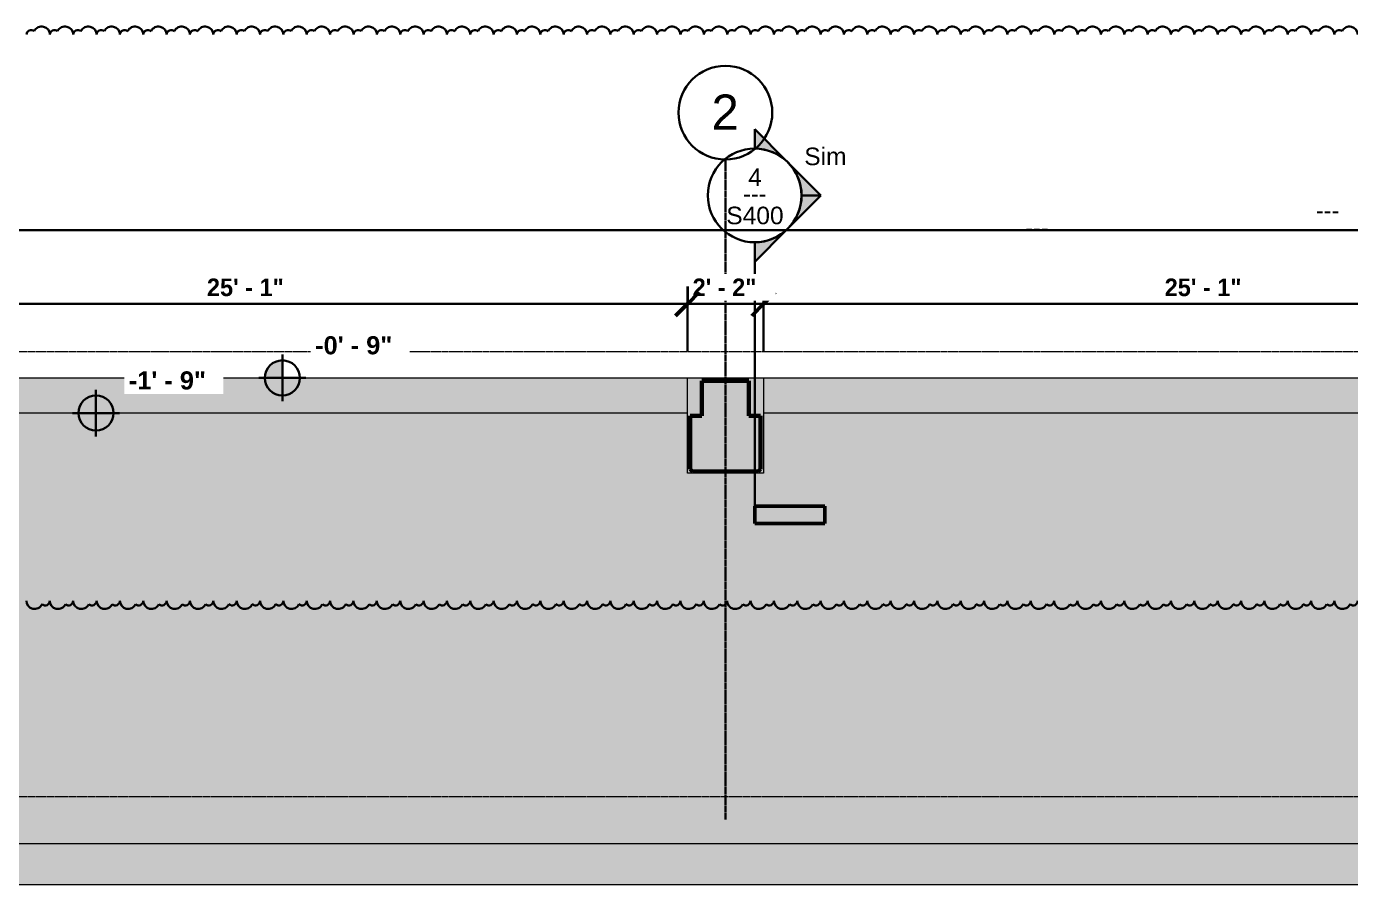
# Model space of a CAD drawing. Header units: inches. Extents: x -3929 to 6224, y -260 to 143.
# Drawn here: x 2316.2 to 2768.3, y -182 to 111 of the extents above; entities that cross this region are included whole.
import ezdxf

# ---------------------------------------------------------------- set-up
doc = ezdxf.new("R2010")
doc.units = ezdxf.units.IN
doc.header["$MEASUREMENT"] = 0
doc.linetypes.add('Grid Line 1_2_', pattern=[0.875, 0.5, -0.125, 0.125, -0.125])
for name, color, linetype, lineweight in [('A-ANNO-DIMS', 211, 'Continuous', 9), ('A-ANNO-DIMS-64', 211, 'Continuous', 9), ('A-ANNO-SYMB', 150, 'Continuous', 9), ('A-FLOR-LEVL', 51, 'Continuous', 9), ('A-WALL-PATT', 111, 'Continuous', 60), ('G-ANNO-DIMS', 111, 'Continuous', 9), ('G-ANNO-REVC', 71, 'Continuous', 30), ('G-ANNO-SYMB', 111, 'Continuous', 30), ('S-BEAM', 12, 'Continuous', 9), ('S-FNDN', 32, 'Continuous', 18), ('S-GRID', 1, 'Continuous', 9), ('S-GRID-IDEN', 1, 'Continuous', 30)]:
    doc.layers.add(name, color=color, linetype=linetype, lineweight=lineweight)
doc.styles.add('Arial', font='arial.ttf', dxfattribs={"height": 12})
doc.styles.add('Arial_2', font='arial.ttf', dxfattribs={"height": 6})
doc.styles.add('Arial_B', font='arialbd.ttf', dxfattribs={"height": 6.190476})
doc.styles.add('Century Gothic_1', font='', dxfattribs={"height": 6})
doc.styles.add('Century Gothic_B', font='', dxfattribs={"height": 6})
doc.styles.get('Century Gothic_1').set_extended_font_data('Century Gothic')
doc.styles.get('Century Gothic_B').set_extended_font_data('Century Gothic', bold=True)
doc.dimstyles.new('OD__1_16__Tol__', dxfattribs={"dimscale": 12, "dimtxt": 6.26501, "dimasz": 0.666667, "dimexe": 0.5, "dimexo": 0.333333, "dimgap": 0.083333, "dimtad": 1, "dimdec": 4, "dimrnd": 0.0625, "dimzin": 3, "dimdsep": 46, "dimlunit": 4, "dimtxsty": 'Century Gothic_B', "dimblk1": 'OBLIQUE', "dimblk2": 'OBLIQUE', "dimsah": 1, "dimcen": 0.09, "dimdle": 0.5, "dimazin": 0, "dimtfac": 1, "dimtdec": 4, "dimtix": 1, "dimtmove": 0, "dimatfit": 3, "dimfxl": 1, "dimtvp": 1, "dimtfill": 1, "dimfrac": 2, "dimtolj": 1, "dimtzin": 0, "dimlwd": 30, "dimlwe": 30, "dimarcsym": 2})
doc.dimstyles.new('OD__1_4__Tol__', dxfattribs={"dimscale": 12, "dimtxt": 6.26501, "dimasz": 0.666667, "dimexe": 0.5, "dimexo": 0.333333, "dimgap": 0.083333, "dimtad": 1, "dimrnd": 0.25, "dimzin": 1, "dimdsep": 46, "dimlunit": 4, "dimtxsty": 'Century Gothic_B', "dimblk1": 'OBLIQUE', "dimblk2": 'OBLIQUE', "dimsah": 1, "dimcen": 0.09, "dimdle": 0.5, "dimazin": 0, "dimtfac": 1, "dimtdec": 4, "dimtix": 1, "dimtmove": 0, "dimatfit": 3, "dimfxl": 1, "dimtvp": 1, "dimtfill": 1, "dimfrac": 2, "dimtolj": 1, "dimtzin": 0, "dimlwd": 30, "dimlwe": 30, "dimarcsym": 2})
pattern_1 = [(50, (2855.186, 0), (18.36206, -1.60683), [1.92, -21.12]), (355, (2855.186, 0), (-3.55226, 19.25587), [1.536, -16.896]), (100.451, (2856.716, -0.134), (14.81021, 17.64929), [1.632, -17.949]), (46.184, (2855.186, 5.12), (27.32125, -4.2376), [2.88, -31.68]), (96.636, (2857.463, 4.767), (23.92754, 24.93717), [2.448, -26.924]), (351.184, (2855.186, 5.12), (23.92765, 24.9374), [2.304, -25.344]), (21, (2857.746, 3.84), (15.28081, -10.30746), [1.92, -21.12]), (326, (2857.746, 3.84), (6.22856, 18.56374), [1.536, -16.896]), (71.451, (2859.02, 2.981), (21.50985, 8.25628), [1.632, -17.949]), (37.5, (2855.1855, 0), (0.311095, 8.522537), [0.845, -15.846, 0.845, -16.307, -16.96]), (37.5, (2855.1855, 0), (0.311095, 8.522537), [-33.843, 0.845, -16.115]), (7.5, (2855.1855, 0), (6.734636, 10.09743), [0.845, -8.934, 0.845, -15.462, -6.464]), (7.5, (2855.1855, 0), (6.734636, 10.09743), [-26.086, 0.845, -5.619]), (327.5, (2849.4775, 0), (13.666107, -0.577186), [0.845, -5.555, 0.845, -19.123, -26.496]), (327.5, (2849.4775, 0), (13.666107, -0.577186), [-26.368, 0.845, -25.651]), (317.5, (2846.918, 0), (14.92985, 2.56286), [0.845, -7.475, 0.845, -12.416, -18.816]), (317.5, (2846.918, 0), (14.92985, 2.56286), [-21.581, 0.845, -17.971])]

# ---------------------------------------------------------------- blocks, each defined once
blk = doc.blocks.new('Grid - Grid Head - Circle-1738874-ELEVATION - WEST FOUNDATION WALL')
at = {"layer": 'S-GRID-IDEN'}
for start, end in [(0, 180), (180, 360)]:
    blk.add_arc((3481.32, 81.57), 16, start, end, dxfattribs=at)
blk = doc.blocks.new('DIMBLOCK44-ELEVATION - WEST FOUNDATION WALL')
at = {"layer": 'A-ANNO-DIMS-64', "lineweight": 30}
for p, q in [((1343.86, -5), (1343.86, 47.42)), ((3229.86, -17), (3229.86, 47.42)), ((3235.86, 41.42), (1337.86, 41.42)), ((1343.86, 41.42), (1343.86, -5)), ((3229.86, 41.42), (3229.86, -17))]:
    blk.add_line(p, q, dxfattribs=at)
at = {"layer": 'A-ANNO-DIMS-64', "lineweight": 50}
for p, q in [((1343.86, 41.42), (1347.86, 45.42)), ((3229.86, 41.42), (3233.86, 45.42)), ((1343.86, 41.42), (1339.86, 37.42)), ((3229.86, 41.42), (3225.86, 37.42))]:
    blk.add_line(p, q, dxfattribs=at)
at = {"layer": 'A-ANNO-DIMS-64', "color": 0, "lineweight": 30, "insert": (2271, 50.11), "char_height": 6, "width": 38.0674, "attachment_point": 1, "line_spacing_factor": 0.984502, "style": 'Century Gothic_B', "bg_fill": 3, "box_fill_scale": 1.25, "bg_fill_color": 256, "bg_fill_true_color": 13158600, "bg_fill_transparency": 0}
blk.add_mtext('157\' - 2"', dxfattribs=at)
blk = doc.blocks.new('_Oblique')
at = {"color": 0, "linetype": 'ByBlock', "lineweight": -2}
blk.add_line((-0.5, -0.5), (0.5, 0.5), dxfattribs=at)
blk = doc.blocks.new('DIMBLOCK53-ELEVATION - WEST FOUNDATION WALL')
at = {"layer": 'A-ANNO-DIMS-64', "lineweight": 30}
for p, q in [((1343.86, -5), (1343.86, 22.23)), ((3229.86, -17), (3229.86, 22.23)), ((3235.86, 16.23), (1337.86, 16.23)), ((1343.86, 16.23), (1343.86, -5)), ((3229.86, 16.23), (3229.86, -17))]:
    blk.add_line(p, q, dxfattribs=at)
at = {"layer": 'A-ANNO-DIMS-64', "lineweight": 50}
for p, q in [((1343.86, 16.23), (1347.86, 20.23)), ((3229.86, 16.23), (3233.86, 20.23)), ((1343.86, 16.23), (1339.86, 12.23)), ((3229.86, 16.23), (3225.86, 12.23))]:
    blk.add_line(p, q, dxfattribs=at)
at = {"layer": 'A-ANNO-DIMS-64', "color": 0, "lineweight": 30, "insert": (2271, 24.92), "char_height": 6, "width": 38.0674, "attachment_point": 1, "line_spacing_factor": 0.984502, "style": 'Century Gothic_B', "bg_fill": 3, "box_fill_scale": 1.25, "bg_fill_color": 256, "bg_fill_true_color": 13158600, "bg_fill_transparency": 0}
blk.add_mtext('157\' - 2"', dxfattribs=at)
blk = doc.blocks.new('Detail View - 3_32_ x 3_8_-1738294-ELEVATION - WEST FOUNDATION WALL')
at = {"layer": 'G-ANNO-SYMB', "lineweight": 9}
blk.add_hatch(color=256, dxfattribs=at).paths.add_polyline_path([(3516.32, -52.77), (3492.32, -52.77), (3492.32, -58.77), (3516.32, -58.77)], flags=0)
at = {"layer": 'G-ANNO-SYMB', "lineweight": 50}
for p, q in [((3492.32, -58.77), (3492.32, -52.77)), ((3492.32, -52.77), (3516.32, -52.77)), ((3516.32, -52.77), (3516.32, -58.77)), ((3516.32, -58.77), (3492.32, -58.77))]:
    blk.add_line(p, q, dxfattribs=at)
blk = doc.blocks.new('Detail View - Section Head - Filled-1738293-ELEVATION - WEST FOUNDATION WALL')
at = {"layer": 'G-ANNO-SYMB', "lineweight": 9}
h = blk.add_hatch(color=256, dxfattribs=at)
edge = h.paths.add_edge_path(flags=0)
edge.add_arc((3492.32, 53.28), 16.02, 47.9216, 90)
edge.add_line((3492.32, 69.3), (3492.32, 75.91))
edge.add_line((3492.32, 75.91), (3503.06, 65.17))
h = blk.add_hatch(color=256, dxfattribs=at)
edge = h.paths.add_edge_path(flags=0)
edge.add_line((3503.64, 64.59), (3514.95, 53.28))
edge.add_line((3514.95, 53.28), (3508.32, 53.28))
edge.add_arc((3492.32, 53.28), 16, 360, 405)
h = blk.add_hatch(color=256, dxfattribs=at)
edge = h.paths.add_edge_path(flags=0)
edge.add_arc((3492.32, 53.28), 16, 315, 360)
edge.add_line((3508.32, 53.28), (3514.95, 53.28))
edge.add_line((3514.95, 53.28), (3503.64, 41.97))
h = blk.add_hatch(color=256, dxfattribs=at)
edge = h.paths.add_edge_path(flags=0)
edge.add_line((3503.06, 41.39), (3492.32, 30.65))
edge.add_line((3492.32, 30.65), (3492.32, 37.26))
edge.add_arc((3492.32, 53.28), 16.02, 270, 312.0784)
at = {"layer": 'G-ANNO-SYMB'}
for p, q in [((3503.06, 65.17), (3492.32, 75.91)), ((3492.32, 75.91), (3492.32, 69.3)), ((3514.95, 53.28), (3503.64, 64.59)), ((3503.64, 41.97), (3514.95, 53.28)), ((3508.32, 53.28), (3514.95, 53.28)), ((3514.95, 53.28), (3508.32, 53.28)), ((3492.32, 30.65), (3503.06, 41.39)), ((3492.32, 37.26), (3492.32, 30.65))]:
    blk.add_line(p, q, dxfattribs=at)
for centre, radius, start, end in [((3492.32, 53.3), 16, 90, 270), ((3492.32, 53.3), 16, 270, 90), ((3492.32, 53.28), 16.02, 47.9216, 90), ((3492.32, 53.28), 16, 360, 45), ((3492.32, 53.28), 16, 315, 360), ((3492.32, 53.28), 16.02, 270, 312.0784)]:
    blk.add_arc(centre, radius, start, end, dxfattribs=at)
blk = doc.blocks.new('Detail View - Callout Head-1738297-ELEVATION - WEST FOUNDATION WALL')
at = {"layer": 'A-ANNO-SYMB', "lineweight": 30}
for start, end in [(0, 180), (180, 360)]:
    blk.add_arc((2599.4, 41.56), 16, start, end, dxfattribs=at)
at = {"layer": 'A-ANNO-SYMB', "insert": (3256.67, 45.31), "char_height": 6, "width": 10.302, "attachment_point": 1, "style": 'Century Gothic_1'}
blk.add_mtext('---', dxfattribs=at)
blk = doc.blocks.new('DIMBLOCK56-ELEVATION - WEST FOUNDATION WALL')
at = {"layer": 'A-ANNO-DIMS-64', "lineweight": 30}
for p, q in [((2567.86, 0), (2567.86, 22.23)), ((2868.86, 0), (2868.86, 22.23)), ((2868.86, 16.23), (2567.86, 16.23)), ((2567.86, 16.23), (2567.86, 0)), ((2868.86, 16.23), (2868.86, 0))]:
    blk.add_line(p, q, dxfattribs=at)
at = {"layer": 'A-ANNO-DIMS-64', "lineweight": 50}
for p, q in [((2567.86, 16.23), (2571.86, 20.23)), ((2868.86, 16.23), (2872.86, 20.23)), ((2567.86, 16.23), (2563.86, 12.23)), ((2868.86, 16.23), (2864.86, 12.23))]:
    blk.add_line(p, q, dxfattribs=at)
at = {"layer": 'A-ANNO-DIMS-64', "color": 0, "lineweight": 30, "insert": (2704.84, 24.92), "char_height": 6, "width": 32.4587, "attachment_point": 1, "line_spacing_factor": 0.984502, "style": 'Century Gothic_B', "bg_fill": 3, "box_fill_scale": 1.25, "bg_fill_color": 256, "bg_fill_true_color": 13158600, "bg_fill_transparency": 0}
blk.add_mtext('25\' - 1"', dxfattribs=at)
blk = doc.blocks.new('DIMBLOCK57-ELEVATION - WEST FOUNDATION WALL')
at = {"layer": 'A-ANNO-DIMS-64', "lineweight": 30}
for p, q in [((2541.86, 0), (2541.86, 22.23)), ((2567.86, 0), (2567.86, 22.23)), ((2567.86, 16.23), (2541.86, 16.23)), ((2541.86, 16.23), (2541.86, 0)), ((2567.86, 16.23), (2567.86, 0))]:
    blk.add_line(p, q, dxfattribs=at)
at = {"layer": 'A-ANNO-DIMS-64', "lineweight": 50}
for p, q in [((2541.86, 16.23), (2545.86, 20.23)), ((2567.86, 16.23), (2571.86, 20.23)), ((2541.86, 16.23), (2537.86, 12.23)), ((2567.86, 16.23), (2563.86, 12.23))]:
    blk.add_line(p, q, dxfattribs=at)
at = {"layer": 'A-ANNO-DIMS-64', "color": 0, "lineweight": 30, "insert": (2543.67, 24.92), "char_height": 6, "width": 26.85, "attachment_point": 1, "line_spacing_factor": 0.984502, "style": 'Century Gothic_B', "bg_fill": 3, "box_fill_scale": 1.25, "bg_fill_color": 256, "bg_fill_true_color": 13158600, "bg_fill_transparency": 0}
blk.add_mtext('2\' - 2"', dxfattribs=at)
blk = doc.blocks.new('DIMBLOCK58-ELEVATION - WEST FOUNDATION WALL')
at = {"layer": 'A-ANNO-DIMS-64', "lineweight": 30}
for p, q in [((2240.86, 0), (2240.86, 22.23)), ((2541.86, 0), (2541.86, 22.23)), ((2541.86, 16.23), (2240.86, 16.23)), ((2240.86, 16.23), (2240.86, 0)), ((2541.86, 16.23), (2541.86, 0))]:
    blk.add_line(p, q, dxfattribs=at)
at = {"layer": 'A-ANNO-DIMS-64', "lineweight": 50}
for p, q in [((2240.86, 16.23), (2244.86, 20.23)), ((2541.86, 16.23), (2545.86, 20.23)), ((2240.86, 16.23), (2236.86, 12.23)), ((2541.86, 16.23), (2537.86, 12.23))]:
    blk.add_line(p, q, dxfattribs=at)
at = {"layer": 'A-ANNO-DIMS-64', "color": 0, "lineweight": 30, "insert": (2377.84, 24.92), "char_height": 6, "width": 32.4587, "attachment_point": 1, "line_spacing_factor": 0.984502, "style": 'Century Gothic_B', "bg_fill": 3, "box_fill_scale": 1.25, "bg_fill_color": 256, "bg_fill_true_color": 13158600, "bg_fill_transparency": 0}
blk.add_mtext('25\' - 1"', dxfattribs=at)
blk = doc.blocks.new('Spot Elevations - Spot Elevation - Target Filled-1738873-ELEVATION - WEST FOUNDATION WALL')
at = {"layer": 'G-ANNO-DIMS'}
h = blk.add_hatch(color=256, dxfattribs=at)
edge = h.paths.add_edge_path(flags=0)
edge.add_line((2769.67, -71), (2763.67, -71))
edge.add_arc((2769.67, -71), 6, 90, 180, ccw=False)
edge.add_line((2769.67, -65), (2769.67, -71))
h = blk.add_hatch(color=256, dxfattribs=at)
edge = h.paths.add_edge_path(flags=0)
edge.add_line((2769.67, -71), (2775.67, -71))
edge.add_arc((2769.67, -71), 6, 270, 360, ccw=False)
edge.add_line((2769.67, -77), (2769.67, -71))
at = {"layer": 'G-ANNO-DIMS', "lineweight": 30}
for p, q in [((2769.67, -63.04), (2769.67, -79)), ((2769.67, -71), (2769.67, -65)), ((2777.67, -71), (2761.67, -71)), ((2763.67, -71), (2769.67, -71)), ((2769.67, -71), (2769.67, -77)), ((2775.67, -71), (2769.67, -71))]:
    blk.add_line(p, q, dxfattribs=at)
blk.add_circle((2769.67, -71), 6, dxfattribs=at)
for start, end in [(90, 180), (270, 360)]:
    blk.add_arc((2769.67, -71), 6, start, end, dxfattribs=at)
blk = doc.blocks.new('Family - ___-1982267-ELEVATION - WEST FOUNDATION WALL')
at = {"layer": 'G-ANNO-REVC'}
for centre, radius, start, end in [((2917.28, 108.2), 1.59, 48.1897, 180), ((2920.87, 108.2), 2.79, 0, 154.7912), ((2925.25, 108.2), 1.59, 48.1897, 180), ((2928.84, 108.2), 2.79, 0, 154.7912), ((2933.23, 108.2), 1.59, 48.1897, 180), ((2936.82, 108.2), 2.79, 0, 154.7912), ((2941.2, 108.2), 1.59, 48.1897, 180), ((2944.79, 108.2), 2.79, 0, 154.7912), ((2949.18, 108.2), 1.59, 48.1897, 180), ((2952.77, 108.2), 2.79, 0, 154.7912), ((2957.15, 108.2), 1.59, 48.1897, 180), ((2960.74, 108.2), 2.79, 0, 154.7912), ((2965.13, 108.2), 1.59, 48.1897, 180), ((2968.71, 108.2), 2.79, 0, 154.7912), ((2973.1, 108.2), 1.59, 48.1897, 180), ((2976.69, 108.2), 2.79, 0, 154.7912), ((2981.07, 108.2), 1.59, 48.1897, 180), ((2984.66, 108.2), 2.79, 0, 154.7912), ((2989.05, 108.2), 1.59, 48.1897, 180), ((2992.64, 108.2), 2.79, 0, 154.7912), ((2997.02, 108.2), 1.59, 48.1897, 180), ((3000.61, 108.2), 2.79, 0, 154.7912), ((3005, 108.2), 1.59, 48.1897, 180), ((3008.59, 108.2), 2.79, 0, 154.7912), ((3012.97, 108.2), 1.59, 48.1897, 180), ((3016.56, 108.2), 2.79, 0, 154.7912), ((3020.95, 108.2), 1.59, 48.1897, 180), ((3024.54, 108.2), 2.79, 0, 154.7912), ((3028.92, 108.2), 1.59, 48.1897, 180), ((3032.51, 108.2), 2.79, 0, 154.7912), ((3036.9, 108.2), 1.59, 48.1897, 180), ((3040.49, 108.2), 2.79, 0, 154.7912), ((3044.87, 108.2), 1.59, 48.1897, 180), ((3048.46, 108.2), 2.79, 0, 154.7912), ((3052.85, 108.2), 1.59, 48.1897, 180), ((3056.43, 108.2), 2.79, 0, 154.7912), ((3060.82, 108.2), 1.59, 48.1897, 180), ((3064.41, 108.2), 2.79, 0, 154.7912), ((3068.8, 108.2), 1.59, 48.1897, 180), ((3072.38, 108.2), 2.79, 0, 154.7912), ((3076.77, 108.2), 1.59, 48.1897, 180), ((3080.36, 108.2), 2.79, 0, 154.7912), ((3084.74, 108.2), 1.59, 48.1897, 180), ((3088.33, 108.2), 2.79, 0, 154.7912), ((3092.72, 108.2), 1.59, 48.1897, 180), ((3096.31, 108.2), 2.79, 0, 154.7912), ((3100.69, 108.2), 1.59, 48.1897, 180), ((3104.28, 108.2), 2.79, 0, 154.7912), ((3108.67, 108.2), 1.59, 48.1897, 180), ((3112.26, 108.2), 2.79, 0, 154.7912), ((3116.64, 108.2), 1.59, 48.1897, 180), ((3120.23, 108.2), 2.79, 0, 154.7912), ((3124.62, 108.2), 1.59, 48.1897, 180), ((3128.21, 108.2), 2.79, 0, 154.7912), ((3132.59, 108.2), 1.59, 48.1897, 180), ((3136.18, 108.2), 2.79, 0, 154.7912), ((3140.57, 108.2), 1.59, 48.1897, 180), ((3144.16, 108.2), 2.79, 0, 154.7912), ((3148.54, 108.2), 1.59, 48.1897, 180), ((3152.13, 108.2), 2.79, 0, 154.7912), ((3156.52, 108.2), 1.59, 48.1897, 180), ((3160.1, 108.2), 2.79, 0, 154.7912), ((3164.49, 108.2), 1.59, 48.1897, 180), ((3168.08, 108.2), 2.79, 0, 154.7912), ((3172.46, 108.2), 1.59, 48.1897, 180), ((3176.05, 108.2), 2.79, 0, 154.7912), ((3180.44, 108.2), 1.59, 48.1897, 180), ((3184.03, 108.2), 2.79, 0, 154.7912), ((3188.41, 108.2), 1.59, 48.1897, 180), ((3192, 108.2), 2.79, 0, 154.7912), ((3196.39, 108.2), 1.59, 48.1897, 180), ((3199.98, 108.2), 2.79, 0, 154.7912), ((3204.36, 108.2), 1.59, 48.1897, 180), ((3207.95, 108.2), 2.79, 0, 154.7912), ((3212.34, 108.2), 1.59, 48.1897, 180), ((3215.93, 108.2), 2.79, 0, 154.7912), ((3220.31, 108.2), 1.59, 48.1897, 180), ((3223.9, 108.2), 2.79, 0, 154.7912), ((3228.29, 108.2), 1.59, 48.1897, 180), ((3231.88, 108.2), 2.79, 0, 154.7912), ((3236.26, 108.2), 1.59, 48.1897, 180), ((3239.85, 108.2), 2.79, 0, 154.7912), ((3244.24, 108.2), 1.59, 48.1897, 180), ((3247.82, 108.2), 2.79, 0, 154.7912), ((3252.21, 108.2), 1.59, 48.1897, 180), ((3255.8, 108.2), 2.79, 0, 154.7912), ((3260.19, 108.2), 1.59, 48.1897, 180), ((3263.77, 108.2), 2.79, 0, 154.7912), ((3268.16, 108.2), 1.59, 48.1897, 180), ((3271.75, 108.2), 2.79, 0, 154.7912), ((3276.13, 108.2), 1.59, 48.1897, 180), ((3279.72, 108.2), 2.79, 0, 154.7912), ((3284.11, 108.2), 1.59, 48.1897, 180), ((3287.7, 108.2), 2.79, 0, 154.7912), ((3292.08, 108.2), 1.59, 48.1897, 180), ((3295.67, 108.2), 2.79, 0, 154.7912), ((3300.06, 108.2), 1.59, 48.1897, 180), ((3303.65, 108.2), 2.79, 0, 154.7912), ((3308.03, 108.2), 1.59, 48.1897, 180), ((3311.62, 108.2), 2.79, 0, 154.7912), ((3316.01, 108.2), 1.59, 48.1897, 180), ((3319.6, 108.2), 2.79, 0, 154.7912), ((3323.98, 108.2), 1.59, 48.1897, 180), ((3327.57, 108.2), 2.79, 0, 154.7912), ((3331.96, 108.2), 1.59, 48.1897, 180), ((3335.55, 108.2), 2.79, 0, 154.7912), ((3339.93, 108.2), 1.59, 48.1897, 180), ((3343.52, 108.2), 2.79, 0, 154.7912), ((3347.91, 108.2), 1.59, 48.1897, 180), ((3351.49, 108.2), 2.79, 0, 154.7912), ((3355.88, 108.2), 1.59, 48.1897, 180), ((3359.47, 108.2), 2.79, 0, 154.7912), ((3363.85, 108.2), 1.59, 48.1897, 180), ((3367.44, 108.2), 2.79, 0, 154.7912), ((2918.47, -85.11), 2.79, 180, 334.7912), ((2922.06, -85.11), 1.59, 228.1897, 0), ((2926.45, -85.11), 2.79, 180, 334.7912), ((2930.04, -85.11), 1.59, 228.1897, 0), ((2934.42, -85.11), 2.79, 180, 334.7912), ((2938.01, -85.11), 1.59, 228.1897, 0), ((2942.4, -85.11), 2.79, 180, 334.7912), ((2945.99, -85.11), 1.59, 228.1897, 0), ((2950.37, -85.11), 2.79, 180, 334.7912), ((2953.96, -85.11), 1.59, 228.1897, 0), ((2958.35, -85.11), 2.79, 180, 334.7912), ((2961.94, -85.11), 1.59, 228.1897, 0), ((2966.32, -85.11), 2.79, 180, 334.7912), ((2969.91, -85.11), 1.59, 228.1897, 0), ((2974.3, -85.11), 2.79, 180, 334.7912), ((2977.88, -85.11), 1.59, 228.1897, 0), ((2982.27, -85.11), 2.79, 180, 334.7912), ((2985.86, -85.11), 1.59, 228.1897, 0), ((2990.25, -85.11), 2.79, 180, 334.7912), ((2993.83, -85.11), 1.59, 228.1897, 0), ((2998.22, -85.11), 2.79, 180, 334.7912), ((3001.81, -85.11), 1.59, 228.1897, 0), ((3006.19, -85.11), 2.79, 180, 334.7912), ((3009.78, -85.11), 1.59, 228.1897, 0), ((3014.17, -85.11), 2.79, 180, 334.7912), ((3017.76, -85.11), 1.59, 228.1897, 0), ((3022.14, -85.11), 2.79, 180, 334.7912), ((3025.73, -85.11), 1.59, 228.1897, 0), ((3030.12, -85.11), 2.79, 180, 334.7912), ((3033.71, -85.11), 1.59, 228.1897, 0), ((3038.09, -85.11), 2.79, 180, 334.7912), ((3041.68, -85.11), 1.59, 228.1897, 0), ((3046.07, -85.11), 2.79, 180, 334.7912), ((3049.66, -85.11), 1.59, 228.1897, 0), ((3054.04, -85.11), 2.79, 180, 334.7912), ((3057.63, -85.11), 1.59, 228.1897, 0), ((3062.02, -85.11), 2.79, 180, 334.7912), ((3065.61, -85.11), 1.59, 228.1897, 0), ((3069.99, -85.11), 2.79, 180, 334.7912), ((3073.58, -85.11), 1.59, 228.1897, 0), ((3077.97, -85.11), 2.79, 180, 334.7912), ((3081.55, -85.11), 1.59, 228.1897, 0), ((3085.94, -85.11), 2.79, 180, 334.7912), ((3089.53, -85.11), 1.59, 228.1897, 0), ((3093.92, -85.11), 2.79, 180, 334.7912), ((3097.5, -85.11), 1.59, 228.1897, 0), ((3101.89, -85.11), 2.79, 180, 334.7912), ((3105.48, -85.11), 1.59, 228.1897, 0), ((3109.86, -85.11), 2.79, 180, 334.7912), ((3113.45, -85.11), 1.59, 228.1897, 0), ((3117.84, -85.11), 2.79, 180, 334.7912), ((3121.43, -85.11), 1.59, 228.1897, 0), ((3125.81, -85.11), 2.79, 180, 334.7912), ((3129.4, -85.11), 1.59, 228.1897, 0), ((3133.79, -85.11), 2.79, 180, 334.7912), ((3137.38, -85.11), 1.59, 228.1897, 0), ((3141.76, -85.11), 2.79, 180, 334.7912), ((3145.35, -85.11), 1.59, 228.1897, 0), ((3149.74, -85.11), 2.79, 180, 334.7912), ((3153.33, -85.11), 1.59, 228.1897, 0), ((3157.71, -85.11), 2.79, 180, 334.7912), ((3161.3, -85.11), 1.59, 228.1897, 0), ((3165.69, -85.11), 2.79, 180, 334.7912), ((3169.28, -85.11), 1.59, 228.1897, 0), ((3173.66, -85.11), 2.79, 180, 334.7912), ((3177.25, -85.11), 1.59, 228.1897, 0), ((3181.64, -85.11), 2.79, 180, 334.7912), ((3185.22, -85.11), 1.59, 228.1897, 0), ((3189.61, -85.11), 2.79, 180, 334.7912), ((3193.2, -85.11), 1.59, 228.1897, 0), ((3197.58, -85.11), 2.79, 180, 334.7912), ((3201.17, -85.11), 1.59, 228.1897, 0), ((3205.56, -85.11), 2.79, 180, 334.7912), ((3209.15, -85.11), 1.59, 228.1897, 0), ((3213.53, -85.11), 2.79, 180, 334.7912), ((3217.12, -85.11), 1.59, 228.1897, 0), ((3221.51, -85.11), 2.79, 180, 334.7912), ((3225.1, -85.11), 1.59, 228.1897, 0), ((3229.48, -85.11), 2.79, 180, 334.7912), ((3233.07, -85.11), 1.59, 228.1897, 0), ((3237.46, -85.11), 2.79, 180, 334.7912), ((3241.05, -85.11), 1.59, 228.1897, 0), ((3245.43, -85.11), 2.79, 180, 334.7912), ((3249.02, -85.11), 1.59, 228.1897, 0), ((3253.41, -85.11), 2.79, 180, 334.7912), ((3257, -85.11), 1.59, 228.1897, 0), ((3261.38, -85.11), 2.79, 180, 334.7912), ((3264.97, -85.11), 1.59, 228.1897, 0), ((3269.36, -85.11), 2.79, 180, 334.7912), ((3272.94, -85.11), 1.59, 228.1897, 0), ((3277.33, -85.11), 2.79, 180, 334.7912), ((3280.92, -85.11), 1.59, 228.1897, 0), ((3285.31, -85.11), 2.79, 180, 334.7912), ((3288.89, -85.11), 1.59, 228.1897, 0), ((3293.28, -85.11), 2.79, 180, 334.7912), ((3296.87, -85.11), 1.59, 228.1897, 0), ((3301.25, -85.11), 2.79, 180, 334.7912), ((3304.84, -85.11), 1.59, 228.1897, 0), ((3309.23, -85.11), 2.79, 180, 334.7912), ((3312.82, -85.11), 1.59, 228.1897, 0), ((3317.2, -85.11), 2.79, 180, 334.7912), ((3320.79, -85.11), 1.59, 228.1897, 0), ((3325.18, -85.11), 2.79, 180, 334.7912), ((3328.77, -85.11), 1.59, 228.1897, 0), ((3333.15, -85.11), 2.79, 180, 334.7912), ((3336.74, -85.11), 1.59, 228.1897, 0), ((3341.13, -85.11), 2.79, 180, 334.7912), ((3344.72, -85.11), 1.59, 228.1897, 0), ((3349.1, -85.11), 2.79, 180, 334.7912), ((3352.69, -85.11), 1.59, 228.1897, 0), ((3357.08, -85.11), 2.79, 180, 334.7912), ((3360.67, -85.11), 1.59, 228.1897, 0), ((3365.05, -85.11), 2.79, 180, 334.7912), ((3368.64, -85.11), 1.59, 228.1897, 0)]:
    blk.add_arc(centre, radius, start, end, dxfattribs=at)

msp = doc.modelspace()

# ---------------------------------------------------------------- hatches: boundary and pattern name
at = {"layer": 'A-WALL-PATT', "lineweight": 9}
h = msp.add_hatch(dxfattribs=at)
h.set_pattern_fill('FP_9', color=256, style=0, pattern_type=2)
h.set_pattern_definition(pattern_1)
h.paths.add_polyline_path([(3209.86225, -168), (3219.86225, -168), (3219.86225, -21), (2894.86225, -21), (2894.86225, -41.5), (2868.86225, -41.5), (2868.86225, -21), (2567.86225, -21), (2567.86225, -41.5), (2541.86225, -41.5), (2541.86225, -21), (2240.86225, -21), (2240.86225, -41.5), (2214.86225, -41.5), (2214.86225, -21), (1913.86225, -21), (1913.86225, -41.5), (1887.86225, -41.5), (1887.86225, -21), (1586.86225, -21), (1586.86225, -41.5), (1560.86225, -41.5), (1560.86225, -21), (1353.86225, -21), (1353.86225, -168), (3162.11843, -168)], flags=0)
h.paths.add_polyline_path([(2100.66623, -71), (2094.86225, -71), (2094.86225, -35), (2130.86225, -35), (2130.86225, -71)], flags=0)
h.paths.add_polyline_path([(2154.86225, -71), (2154.86225, -35), (2190.86225, -35), (2190.86225, -71)], flags=0)
h.paths.add_polyline_path([(2034.86225, -71), (2034.86225, -35), (2070.86225, -35), (2070.86225, -71)], flags=0)
at = {"layer": 'S-BEAM', "transparency": 33554534}
msp.add_hatch(color=31, dxfattribs=at).paths.add_polyline_path([(2565.28517, -41), (2566.07485, -41), (2566.86225, -40.2126), (2566.86225, -22), (2562.86225, -22), (2562.86225, -10), (2546.86225, -10), (2546.86225, -22), (2542.86225, -22), (2542.87887, -40.22922), (2543.64965, -41), (2562.86225, -41)], flags=0)
at = {"layer": 'S-FNDN'}
h = msp.add_hatch(color=256, dxfattribs=at)
h.paths.add_polyline_path([(2896.75538, -21), (3219.86225, -21), (3219.86225, -9), (2894.86225, -9), (2894.86225, -21)], flags=0)
h.paths.add_polyline_path([(1558.86225, -21), (1560.86225, -21), (1560.86225, -9), (1353.86225, -9), (1353.86225, -21)], flags=0)
h.paths.add_polyline_path([(2567.86225, -21), (2868.86225, -21), (2868.86225, -9), (2567.86225, -9)], flags=0)
h.paths.add_polyline_path([(2214.86225, -21), (2214.86225, -9), (1913.86225, -9), (1913.86225, -21), (2190.86225, -21)], flags=0)
h.paths.add_polyline_path([(2366.02928, -21), (2541.86225, -21), (2541.86225, -9), (2240.86225, -9), (2240.86225, -21)], flags=0)
h.paths.add_polyline_path([(1887.86225, -21), (1887.86225, -9), (1586.86225, -9), (1586.86225, -21), (1835.30318, -21)], flags=0)
h = msp.add_hatch(color=256, dxfattribs=at)
h.paths.add_polyline_path([(1581.86225, -41.5), (1586.86225, -41.5), (1586.86225, -9), (1560.86225, -9), (1560.86225, -41.5), (1563.14965, -41.5)], flags=0)
h.paths.add_polyline_path([(1888.86225, -41.5), (1913.86225, -41.5), (1913.86225, -9), (1887.86225, -9), (1887.86225, -41.5)], flags=0)
h.paths.add_polyline_path([(2541.86225, -41.5), (2567.86225, -41.5), (2567.86225, -9), (2541.86225, -9), (2541.86225, -40.2126)], flags=0)
h.paths.add_polyline_path([(2892.57485, -41.5), (2894.86225, -41.5), (2894.86225, -9), (2868.86225, -9), (2868.86225, -41.5), (2889.86225, -41.5)], flags=0)
h.paths.add_polyline_path([(2239.07485, -41.5), (2240.86225, -41.5), (2240.86225, -9), (2214.86225, -9), (2214.86225, -41.5), (2238.57485, -41.5)], flags=0)
h.paths.add_polyline_path([(1585.07485, -41), (1562.64965, -41), (1561.86225, -40.2126), (1561.86225, -18), (1565.86225, -18), (1565.86225, -10), (1581.86225, -10), (1581.86225, -22), (1585.86225, -22), (1585.86225, -40.2126)], flags=0)
h.paths.add_polyline_path([(2216.64965, -41), (2215.86225, -40.2126), (2215.86225, -22), (2219.86225, -22), (2219.86225, -10), (2235.86225, -10), (2235.86225, -22), (2239.86225, -22), (2239.84562, -40.22922), (2239.07485, -41), (2219.86225, -41)], flags=0)
h.paths.add_polyline_path([(1908.86225, -41), (1889.64965, -41), (1888.86225, -40.2126), (1888.86225, -22), (1892.86225, -22), (1892.86225, -10), (1908.86225, -10), (1908.86225, -22), (1912.86225, -22), (1912.84562, -40.22922), (1912.07485, -41), (1911.8114, -41)], flags=0)
h.paths.add_polyline_path([(2543.64965, -41), (2542.86225, -40.2126), (2542.86225, -22), (2546.86225, -22), (2546.86225, -10), (2562.86225, -10), (2562.86225, -22), (2566.86225, -22), (2566.86225, -40.2126), (2566.07485, -41), (2546.86225, -41)], flags=0)
h.paths.add_polyline_path([(2870.64965, -41), (2869.86225, -40.2126), (2869.86225, -22), (2873.86225, -22), (2873.86225, -10), (2889.86225, -10), (2889.86225, -22), (2893.86225, -22), (2893.84562, -40.22922), (2893.07485, -41), (2873.86225, -41)], flags=0)
at = {"layer": 'S-FNDN', "lineweight": 9}
h = msp.add_hatch(dxfattribs=at)
h.set_pattern_fill('FP_9', color=256, style=0, pattern_type=2)
h.set_pattern_definition(pattern_1)
h.paths.add_polyline_path([(2130.86225, -182), (3209.86225, -182), (3209.86225, -168), (1368.86225, -168), (1368.86225, -182), (2100.66623, -182)], flags=0)

# ---------------------------------------------------------------- linework, layer by layer
at = {"layer": 'A-FLOR-LEVL', "linetype": 'Grid Line 1_2_'}
for p, q in [((1293.24083, 0), (3491.93379, 0)), ((1293.24083, -152), (3491.93379, -152))]:
    msp.add_line(p, q, dxfattribs=at)
at = {"layer": 'S-BEAM', "lineweight": 60}
for p, q in [((2562.86225, -10), (2546.86225, -10)), ((2546.86225, -10), (2546.86225, -22)), ((2562.86225, -22), (2562.86225, -10)), ((2546.86225, -22), (2542.86225, -22)), ((2542.86225, -22), (2542.86225, -40.2126)), ((2566.86225, -22), (2562.86225, -22)), ((2566.86225, -40.2126), (2566.86225, -22)), ((2542.86225, -40.2126), (2543.64965, -41)), ((2566.07485, -41), (2566.86225, -40.2126)), ((2543.64965, -41), (2566.07485, -41))]:
    msp.add_line(p, q, dxfattribs=at)
at = {"layer": 'S-BEAM', "color": 133}
for p, q in [((2546.86225, -22), (2546.86225, -10)), ((2546.86225, -10), (2562.86225, -10)), ((2562.86225, -10), (2562.86225, -22)), ((2542.86225, -40.2126), (2542.86225, -22)), ((2542.86225, -22), (2546.86225, -22)), ((2562.86225, -22), (2566.86225, -22)), ((2566.86225, -22), (2566.86225, -40.2126)), ((2543.64965, -41), (2542.86225, -40.2126)), ((2566.86225, -40.2126), (2566.07485, -41)), ((2543.64965, -41), (2566.07485, -41))]:
    msp.add_line(p, q, dxfattribs=at)
at = {"layer": 'S-FNDN'}
for p, q in [((1349.86225, -9), (2894.86225, -9)), ((2541.86225, -41.5), (2541.86225, -9)), ((2567.86225, -9), (2567.86225, -41.5)), ((2541.86225, -21), (2240.86225, -21)), ((2868.86225, -21), (2567.86225, -21)), ((2567.86225, -41.5), (2541.86225, -41.5))]:
    msp.add_line(p, q, dxfattribs=at)
at = {"layer": 'S-FNDN', "color": 253}
for p, q in [((1368.86225, -168), (3209.86225, -168)), ((1368.86225, -182), (3209.86225, -182))]:
    msp.add_line(p, q, dxfattribs=at)
at = {"layer": 'S-GRID', "linetype": 'Grid Line 1_2_', "lineweight": 30}
msp.add_line((2554.86225, -159.83557), (2554.86225, 65.56564), dxfattribs=at)

# ---------------------------------------------------------------- block references
at = {"layer": 'G-ANNO-SYMB'}
msp.add_blockref('Detail View - 3_32_ x 3_8_-1738294-ELEVATION - WEST FOUNDATION WALL', (-927.46149, 0), dxfattribs=at)
at = {"layer": 'S-GRID-IDEN'}
msp.add_blockref('Grid - Grid Head - Circle-1738874-ELEVATION - WEST FOUNDATION WALL', (-926.46149, 0), dxfattribs=at)

# ---------------------------------------------------------------- texts
at = {"layer": 'G-ANNO-SYMB', "lineweight": 9, "char_height": 6, "attachment_point": 1, "style": 'Arial_2'}
for s, insert, width in [('Sim', (2581.7829, 69.64021), 17.776), ('4', (2562.64826, 62.5524), 5.656)]:
    msp.add_mtext(s, dxfattribs=dict(at, insert=insert, width=width))
at = {"layer": 'S-GRID-IDEN', "lineweight": 9, "insert": (2550.10957, 87.7576), "char_height": 12, "width": 11.312, "attachment_point": 1, "style": 'Arial'}
msp.add_mtext('2', dxfattribs=at)

# ---------------------------------------------------------------- next in the draw order: dimensions: what is measured, and where the dimension line sits
at = {"layer": 'A-ANNO-DIMS', "lineweight": 30}
dim = msp.add_linear_dim(base=(1343.86225, 41.42396), p1=(3229.86225, -21), p2=(1343.86225, -9), dimstyle='OD__1_4__Tol__', override={"dimpost": '<>', "dimfxl": 1886.038176}, dxfattribs=at)
dim.commit()
dim.dimension.update_dxf_attribs({"geometry": 'DIMBLOCK44-ELEVATION - WEST FOUNDATION WALL', "text_midpoint": (2286.86225, 45.57488)})

# ---------------------------------------------------------------- next in the draw order: block references
at = {"layer": 'A-ANNO-SYMB'}
for p in [(-500.23045, 5.89663), (-438.23045, 5.89663)]:
    msp.add_blockref('Detail View - Callout Head-1738297-ELEVATION - WEST FOUNDATION WALL', p, dxfattribs=at)
at = {"layer": 'G-ANNO-SYMB'}
msp.add_blockref('Detail View - Section Head - Filled-1738293-ELEVATION - WEST FOUNDATION WALL', (-927.46149, 0), dxfattribs=at)

# ---------------------------------------------------------------- next in the draw order: texts
at = {"layer": 'G-ANNO-SYMB', "lineweight": 9, "char_height": 6, "attachment_point": 1}
for s, insert, width, style in [('---', (2560.88072, 56.88127), 10.302, 'Century Gothic_1'), ('S400', (2555.1522, 49.46157), 23.836, 'Arial_2')]:
    msp.add_mtext(s, dxfattribs=dict(at, insert=insert, width=width, style=style))

# ---------------------------------------------------------------- next in the draw order: dimensions: what is measured, and where the dimension line sits
at = {"layer": 'A-ANNO-DIMS', "lineweight": 30}
dim = msp.add_linear_dim(base=(1343.86225, 16.22711), p1=(3229.86225, -21), p2=(1343.86225, -9), dimstyle='OD__1_4__Tol__', override={"dimpost": '<>', "dimfxl": 1886.038176}, dxfattribs=at)
dim.commit()
dim.dimension.update_dxf_attribs({"geometry": 'DIMBLOCK53-ELEVATION - WEST FOUNDATION WALL', "text_midpoint": (2286.86225, 20.37802)})

# ---------------------------------------------------------------- next in the draw order: linework, layer by layer
at = {"layer": 'G-ANNO-SYMB'}
msp.add_line((2564.86225, 37.27997), (2564.86225, -52.77425), dxfattribs=at)

# ---------------------------------------------------------------- next in the draw order: block references
at = {"layer": 'A-ANNO-SYMB'}
msp.add_blockref('Detail View - Callout Head-1738297-ELEVATION - WEST FOUNDATION WALL', (-599.46149, 0), dxfattribs=at)
at = {"layer": 'G-ANNO-DIMS', "lineweight": 30}
msp.add_blockref('Spot Elevations - Spot Elevation - Target Filled-1738873-ELEVATION - WEST FOUNDATION WALL', (-429.71579, 50), dxfattribs=at)

# ---------------------------------------------------------------- next in the draw order: dimensions: what is measured, and where the dimension line sits
at = {"layer": 'A-ANNO-DIMS', "lineweight": 30}
dim = msp.add_linear_dim(base=(2567.86225, 16.22711), p1=(2868.86225, -4), p2=(2567.86225, -4), angle=0, dimstyle='OD__1_16__Tol__', override={"dimpost": '<>', "dimfxl": 301}, dxfattribs=at)
dim.commit()
dim.dimension.update_dxf_attribs({"geometry": 'DIMBLOCK56-ELEVATION - WEST FOUNDATION WALL', "text_midpoint": (2718.36225, 20.37802)})

# ---------------------------------------------------------------- next in the draw order: dimensions: what is measured, and where the dimension line sits
dim = msp.add_linear_dim(base=(2541.86225, 16.22711), p1=(2567.86225, -4), p2=(2541.86225, -4), angle=0, dimstyle='OD__1_16__Tol__', override={"dimpost": '<>', "dimfxl": 26}, dxfattribs=at)
dim.commit()
dim.dimension.update_dxf_attribs({"geometry": 'DIMBLOCK57-ELEVATION - WEST FOUNDATION WALL', "text_midpoint": (2554.86225, 20.30257)})

# ---------------------------------------------------------------- next in the draw order: dimensions: what is measured, and where the dimension line sits
dim = msp.add_linear_dim(base=(2240.86225, 16.22711), p1=(2541.86225, -4), p2=(2240.86225, -4), angle=0, dimstyle='OD__1_16__Tol__', override={"dimpost": '<>', "dimfxl": 301}, dxfattribs=at)
dim.commit()
dim.dimension.update_dxf_attribs({"geometry": 'DIMBLOCK58-ELEVATION - WEST FOUNDATION WALL', "text_midpoint": (2391.36225, 20.37802)})

# ---------------------------------------------------------------- next in the draw order: block references
at = {"layer": 'G-ANNO-DIMS', "lineweight": 30}
msp.add_blockref('Spot Elevations - Spot Elevation - Target Filled-1738873-ELEVATION - WEST FOUNDATION WALL', (-366.09053, 62), dxfattribs=at)

# ---------------------------------------------------------------- next in the draw order: texts
at = {"layer": 'G-ANNO-DIMS', "insert": (2351.16174, -6.76901), "char_height": 6.190476, "width": 30.7053085, "attachment_point": 1, "line_spacing_factor": 0.941778, "style": 'Arial_B', "bg_fill": 3, "box_fill_scale": 1.25, "bg_fill_color": 256, "bg_fill_true_color": 13158600, "bg_fill_transparency": 0}
msp.add_mtext('-1\' - 9"', dxfattribs=at)

# ---------------------------------------------------------------- next in the draw order: texts
at = {"layer": 'G-ANNO-DIMS', "insert": (2414.78701, 5.23099), "char_height": 6.190476, "width": 30.7053085, "attachment_point": 1, "line_spacing_factor": 0.941778, "style": 'Arial_B', "bg_fill": 3, "box_fill_scale": 1.25, "bg_fill_color": 256, "bg_fill_true_color": 13158600, "bg_fill_transparency": 0}
msp.add_mtext('-0\' - 9"', dxfattribs=at)

# ---------------------------------------------------------------- next in the draw order: block references
at = {"layer": 'G-ANNO-REVC'}
msp.add_blockref('Family - ___-1982267-ELEVATION - WEST FOUNDATION WALL', (-599.46149, 0), dxfattribs=at)

doc.saveas('drawing.dxf')
